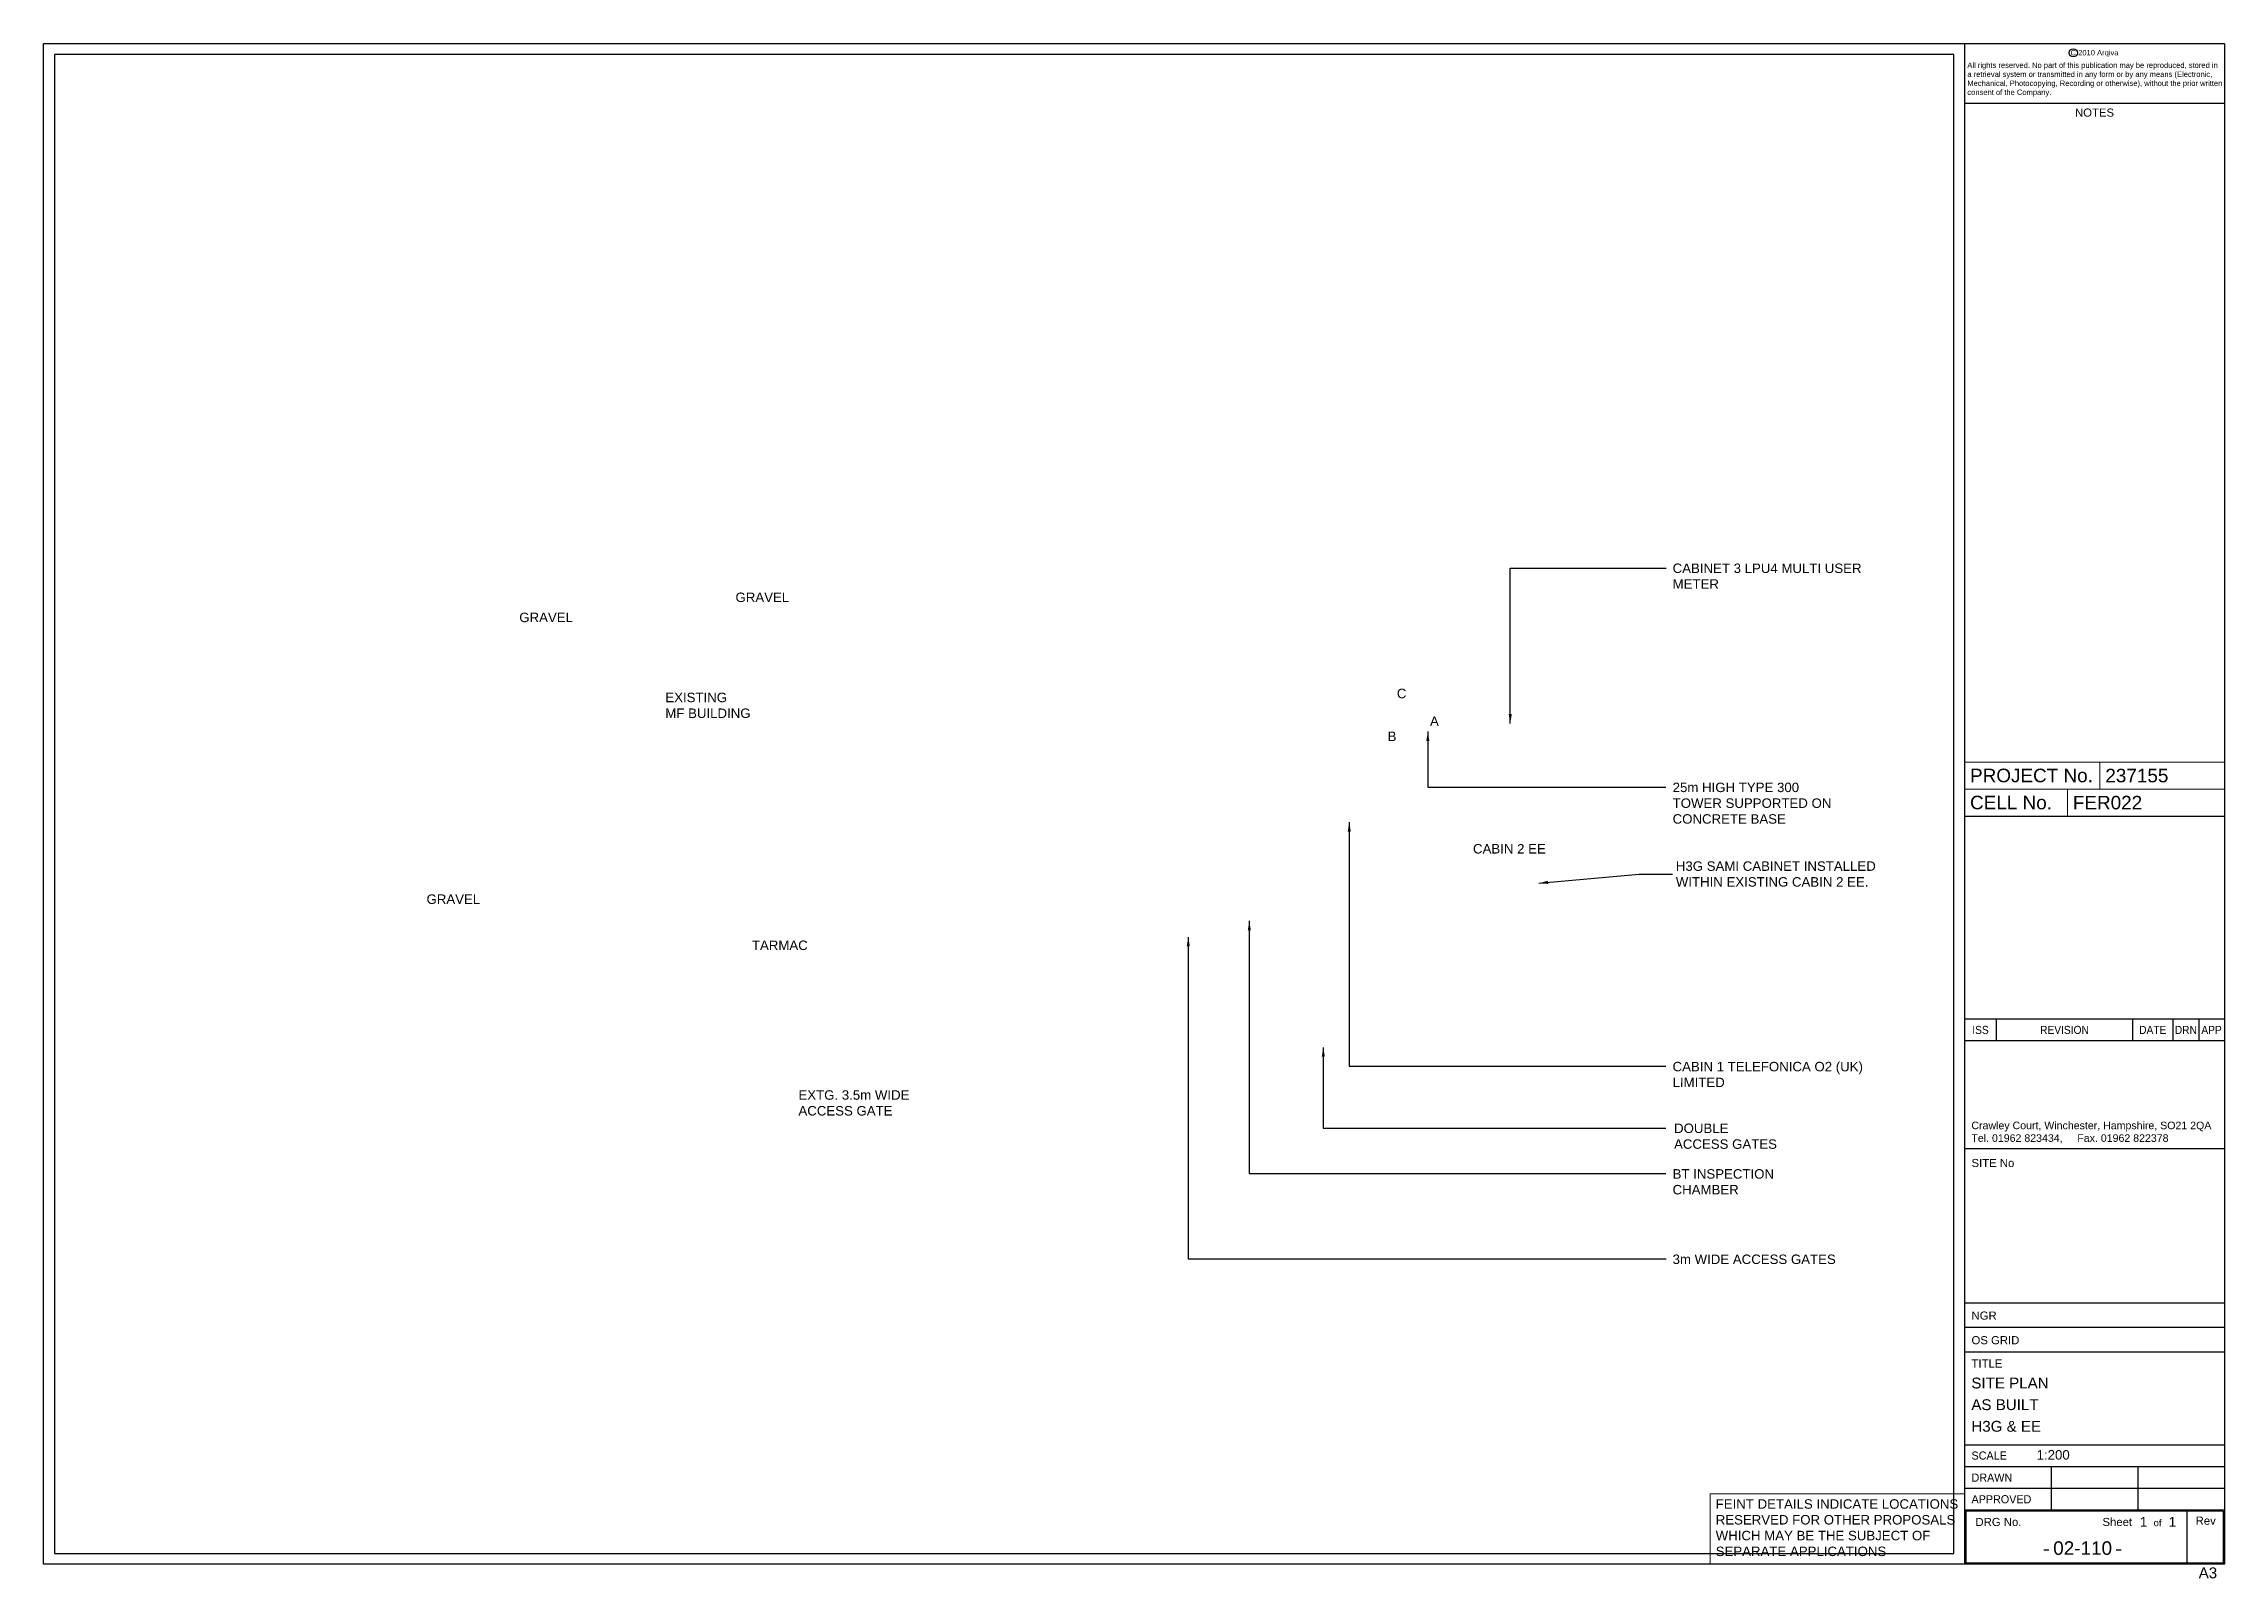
# Paper-space layout '02-110 H3G & EE SITE PLAN' of a CAD drawing. Header units: millimetres. Extents: x 0 to 403, y -3 to 281.
import ezdxf
from ezdxf.enums import TextEntityAlignment as Align

# ---------------------------------------------------------------- set-up
doc = ezdxf.new("R2010")
doc.units = ezdxf.units.MM
doc.header["$LTSCALE"] = 30
doc.layers.add('ACAD ENTITIES HIDDEN', color=7, linetype='Continuous')
doc.layers.add('BORDER', color=7, linetype='Continuous', lineweight=25)
doc.layers.add('TEXT AND DIMENSIONS', color=7, linetype='Continuous', lineweight=13)
doc.layers.add('VIEWPORTS', color=7, linetype='Continuous', plot=False)
doc.styles.add('textstyle3', font='arial.ttf')
doc.styles.add('textstyle4', font='arial.ttf', dxfattribs={"width": 0.9})
doc.styles.add('textstyle5', font='arial.ttf', dxfattribs={"width": 0.95})
doc.dimstyles.new('QCADDimStyle', dxfattribs={"dimtxt": 1.75, "dimasz": 1.75, "dimexe": 1.75, "dimexo": 1.75, "dimgap": 0.75, "dimtad": 1, "dimtoh": 1, "dimzin": 12, "dimdsep": 46, "dimtxsty": 'Standard', "dimcen": 0.09, "dimclrt": 256, "dimazin": 3, "dimtfac": 1, "dimtdec": 4, "dimtofl": 0, "dimtmove": 2, "dimatfit": 3, "dimfxl": 1, "dimtolj": 1, "dimtzin": 0, "dimarcsym": 0})

# ---------------------------------------------------------------- blocks, each defined once
blk = doc.blocks.new('A3MAS')
at = {"layer": 'BORDER'}
for p, q in [((0, 281), (403, 281)), ((0, 0), (0, 281)), ((355, 281), (355, 0)), ((403, 281), (403, 0)), ((355, 270), (403, 270)), ((355, 138.24), (403, 138.24)), ((403, 100.74), (355, 100.74)), ((403, 96.74), (355, 96.74)), ((360.85, 100.74), (360.85, 96.74)), ((386.04, 100.74), (386.04, 96.74)), ((393.5, 100.74), (393.5, 96.74)), ((398.25, 100.74), (398.25, 96.74)), ((403, 76.74), (355, 76.74)), ((403, 48.21), (355, 48.21)), ((403, 43.71), (355, 43.71)), ((403, 39.21), (355, 39.21)), ((403, 22), (355, 22)), ((403, 18), (355, 18)), ((371, 18), (371, 10)), ((387, 18), (387, 10)), ((403, 14), (355, 14)), ((403, 10), (355, 10)), ((355.2, 9.8), (355.2, 0.2)), ((402.8, 9.8), (355.2, 9.8)), ((396.05, 9.8), (396.05, 0.2)), ((402.8, 9.8), (402.8, 0.2)), ((403, 0), (0, 0)), ((402.8, 0.2), (355.2, 0.2))]:
    blk.add_line(p, q, dxfattribs=at)
at = {"layer": 'BORDER', "const_width": 0.25}
for points in [[(369.61, 2.64), (370.61, 2.64)], [(382.95, 2.64), (383.95, 2.64)]]:
    blk.add_lwpolyline(points, dxfattribs=at)
at = {"layer": 'BORDER'}
blk.add_circle((375.08, 279.3), 0.764, dxfattribs=at)
at = {"layer": 'BORDER', "style": 'textstyle3'}
blk.add_text('NOTES', height=1.5, dxfattribs=at).set_placement((379, 267.5), align=Align.CENTER)
at = {"layer": 'BORDER'}
for s, style, width, p in [('ISS', 'textstyle4', 0.9, (357.93, 98.73)), ('REVISION', 'textstyle4', 0.9, (373.45, 98.73)), ('DATE', 'textstyle4', 0.9, (389.77, 98.73)), ('DRN', 'textstyle4', 0.9, (395.88, 98.73)), ('APP', 'textstyle4', 0.9, (400.63, 98.73)), ('DRAWN', 'textstyle5', 0.95, (360.03, 16)), ('APPROVED', 'textstyle5', 0.95, (361.8, 12))]:
    blk.add_text(s, height=1.5, dxfattribs=dict(at, style=style, width=width)).set_placement(p, align=Align.MIDDLE_CENTER)
at = {"layer": 'BORDER', "style": 'textstyle3'}
for s, p in [('SITE No', (356.27, 73.39)), ('NGR', (356.27, 45.19)), ('OS GRID', (356.27, 40.64)), ('TITLE', (356.27, 36.33)), ('DRG No.', (357, 7.05))]:
    blk.add_text(s, height=1.5, dxfattribs=at).set_placement(p)
at = {"layer": 'BORDER', "style": 'textstyle5', "width": 0.95}
blk.add_text('SCALE', height=1.5, dxfattribs=at).set_placement((356.27, 19.33))
at = {"layer": 'BORDER', "style": 'textstyle3'}
for s, height, p in [('Sheet', 1.5, (383.21, 7.83)), ('of', 1.25, (390.65, 7.67)), ('Rev', 1.5, (399.55, 8.03))]:
    blk.add_text(s, height=height, dxfattribs=at).set_placement(p, align=Align.MIDDLE)
for s, insert, char_height, attachment_point in [('C 2010 Arqiva', (379, 279.82), 1, 2), ('A3', (399.96, -1.61), 2, 5)]:
    blk.add_mtext(s, dxfattribs=dict(at, insert=insert, char_height=char_height, attachment_point=attachment_point))
at = {"layer": 'BORDER', "attachment_point": 1, "style": 'textstyle3'}
for s, insert, char_height, width in [('All rights reserved. No part of this publication may be reproduced, stored in a retrieval system or transmitted in any form or by any means (Electronic, Mechanical, Photocopying, Recording or otherwise), without the prior written consent of the Company.', (355.5, 277.51), 1, 47), ('Crawley Court, Winchester, Hampshire, SO21 2QA\\PTel. 01962 823434,     Fax. 01962 822378', (356.25, 81.78), 1.4, 45.75)]:
    blk.add_mtext(s, dxfattribs=dict(at, insert=insert, char_height=char_height, width=width))
at = {"layer": 'BORDER', "style": 'textstyle3'}
for tag, p, height in [('TITLE1', (356.24, 32.48), 2), ('TITLE2', (356.24, 28.48), 2), ('TITLE3', (356.24, 24.48), 2), ('SCALE', (368.3, 19.33), 1.75)]:
    blk.add_attdef(tag, p, '', height=height, dxfattribs=at)
for tag, height, p in [('SHTNO', 1.8, (388.07, 7.83)), ('SHTOF', 1.8, (393.4, 7.83)), ('USERIDCATEGORY', 2.5, (376.81, 2.98))]:
    blk.add_attdef(tag, text='', height=height, dxfattribs=at).set_placement(p, align=Align.MIDDLE)

psp = doc.layouts.new('02-110 H3G & EE SITE PLAN')

# ---------------------------------------------------------------- linework, layer by layer
at = {"layer": 'TEXT AND DIMENSIONS'}
for p, q in [((355, 148.24), (403, 148.24)), ((380, 143.24), (380, 148.24)), ((355, 143.24), (403, 143.24)), ((374, 138.24), (374, 143.24)), ((355, 13), (308, 13)), ((308, 13), (308, 0))]:
    psp.add_line(p, q, dxfattribs=at)
at = {"layer": 'VIEWPORTS'}
psp.add_lwpolyline([(2, 279), (2, 2), (353, 2), (353, 19), (353, 19), (353, 279)], close=True, dxfattribs=at)

# ---------------------------------------------------------------- block references
at = {"layer": 'BORDER'}
psp.add_blockref('A3MAS', (0, 0), dxfattribs=at).add_auto_attribs({'USERIDCATEGORY': '02-110', 'SCALE': '1:200', 'SHTNO': '1', 'SHTOF': '1', 'TITLE1': 'SITE PLAN', 'TITLE2': 'AS BUILT', 'TITLE3': 'H3G & EE'})

# ---------------------------------------------------------------- texts
at = {"layer": 'ACAD ENTITIES HIDDEN', "char_height": 1.75, "attachment_point": 1, "rotation": 359.9968, "style": 'textstyle3'}
for s, insert, width in [('CABINET 3 LPU4 MULTI USER METER ', (301.04, 184.92), 35.36), ('CABIN 1 TELEFONICA O2 (UK) LIMITED', (301.03, 92.83), 40.87)]:
    psp.add_mtext(s, dxfattribs=dict(at, insert=insert, width=width))
at = {"layer": 'TEXT AND DIMENSIONS', "char_height": 1.75, "attachment_point": 1, "rotation": 359.9968, "style": 'textstyle3'}
for s, insert, width in [('GRAVEL', (127.86, 179.55), 9.0427), ('GRAVEL', (87.9, 175.84), 9.0427), ('EXISTING\\PMF BUILDING', (114.89, 161.05), 15.6404), ('25m HIGH TYPE 300\\PTOWER SUPPORTED ON CONCRETE BASE', (301.04, 144.43), 34.5615), ('CABIN 2 EE', (264.15, 133.08), 43.9395), ('GRAVEL', (70.76, 123.77), 9.0427), ('TARMAC', (130.89, 115.25), 9.0427), ('EXTG. 3.5m WIDE\\PACCESS GATE', (139.49, 87.58), 28.8043), ('DOUBLE \\PACCESS GATES', (301.3, 81.43), 28.8043), ('BT INSPECTION CHAMBER', (301.03, 73), 28.8043), ('3m WIDE ACCESS GATES', (301.03, 57.22), 28.8043)]:
    psp.add_mtext(s, dxfattribs=dict(at, insert=insert, width=width))
for s, insert in [('C', (250.07, 161.78)), ('B', (248.37, 153.86)), ('A', (256.2, 156.66))]:
    psp.add_mtext(s, dxfattribs=dict(at, insert=insert))
at = {"layer": 'TEXT AND DIMENSIONS', "char_height": 2.5, "attachment_point": 4, "style": 'textstyle3'}
for s, insert in [('PROJECT No.', (356, 145.74)), ('CELL No.', (356, 140.74))]:
    psp.add_mtext(s, dxfattribs=dict(at, insert=insert))
at = {"layer": 'TEXT AND DIMENSIONS', "char_height": 1.75, "attachment_point": 1, "style": 'textstyle3'}
for s, insert, width in [('H3G SAMI CABINET INSTALLED WITHIN EXISTING CABIN 2 EE.', (301.63, 129.88), 39.7925), ('FEINT DETAILS INDICATE LOCATIONS RESERVED FOR OTHER PROPOSALS WHICH MAY BE THE SUBJECT OF SEPARATE APPLICATIONS', (309, 12), 48.6012)]:
    psp.add_mtext(s, dxfattribs=dict(at, insert=insert, width=width))
at = {"layer": 'TEXT AND DIMENSIONS', "style": 'textstyle3'}
for tag, p in [('237155', (381, 144.49)), ('FER022', (375, 139.49))]:
    psp.add_attdef(tag, p, '', height=2.5, dxfattribs=at)

# ---------------------------------------------------------------- leaders
at = {"layer": 'ACAD ENTITIES HIDDEN'}
for points in [[(271.03, 155.34), (271.03, 184.05), (299.87, 184.05)], [(241.28, 137.12), (241.27, 92.03), (299.78, 92.02)]]:
    psp.add_leader(points, dimstyle='QCADDimStyle', dxfattribs=at)
at = {"layer": 'TEXT AND DIMENSIONS'}
for points in [[(255.8, 153.89), (255.8, 143.58), (299.76, 143.58)], [(276.29, 125.84), (294.85, 127.5), (301.02, 127.5)], [(222.81, 118.88), (222.81, 72.19), (299.8, 72.18)], [(211.53, 115.9), (211.53, 56.43), (299.86, 56.43)], [(236.48, 95.51), (236.48, 80.58), (299.79, 80.58)]]:
    psp.add_leader(points, dimstyle='QCADDimStyle', dxfattribs=at)

# ---------------------------------------------------------------- viewports
at = {"layer": 'VIEWPORTS', "view_target_point": (212134.5, 50492)}
psp.add_viewport(center=(177.5, 140.5), size=(351, 277), view_center_point=(1474.79, 0), view_height=55400.001, status=4, dxfattribs=at)
at = {"layer": 'VIEWPORTS'}
psp.add_viewport(center=(379, 117.49), size=(48, 41.5), view_center_point=(24, 16.7), view_height=41.5, dxfattribs=at)
psp.add_viewport(center=(379, 38.37), size=(48, 76.739), view_center_point=(24, -50.12), view_height=76.739, status=3, dxfattribs=at)

doc.saveas('drawing.dxf')
